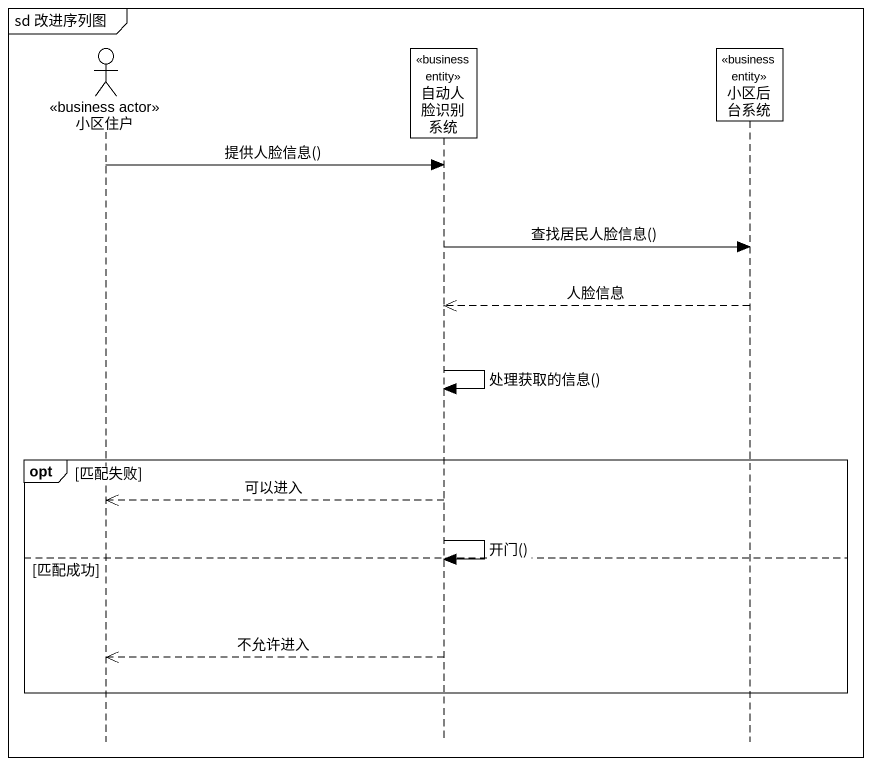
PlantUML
@startuml
mainframe sd 改进序列图
hide footbox
actor 小区住户 <<business actor>>
participant 自动人脸识别系统 <<business entity>>
participant 小区后台系统 <<business entity>>

小区住户 -> 自动人脸识别系统 : 提供人脸信息()
自动人脸识别系统 -> 小区后台系统 : 查找居民人脸信息()
小区后台系统 -->> 自动人脸识别系统 : 人脸信息
自动人脸识别系统 -> 自动人脸识别系统 : 处理获取的信息()
opt 匹配失败
  自动人脸识别系统 -->> 小区住户 : 可以进入
  自动人脸识别系统 -> 自动人脸识别系统 : 开门()
else 匹配成功
  自动人脸识别系统 -->> 小区住户 : 不允许进入
end
@enduml
